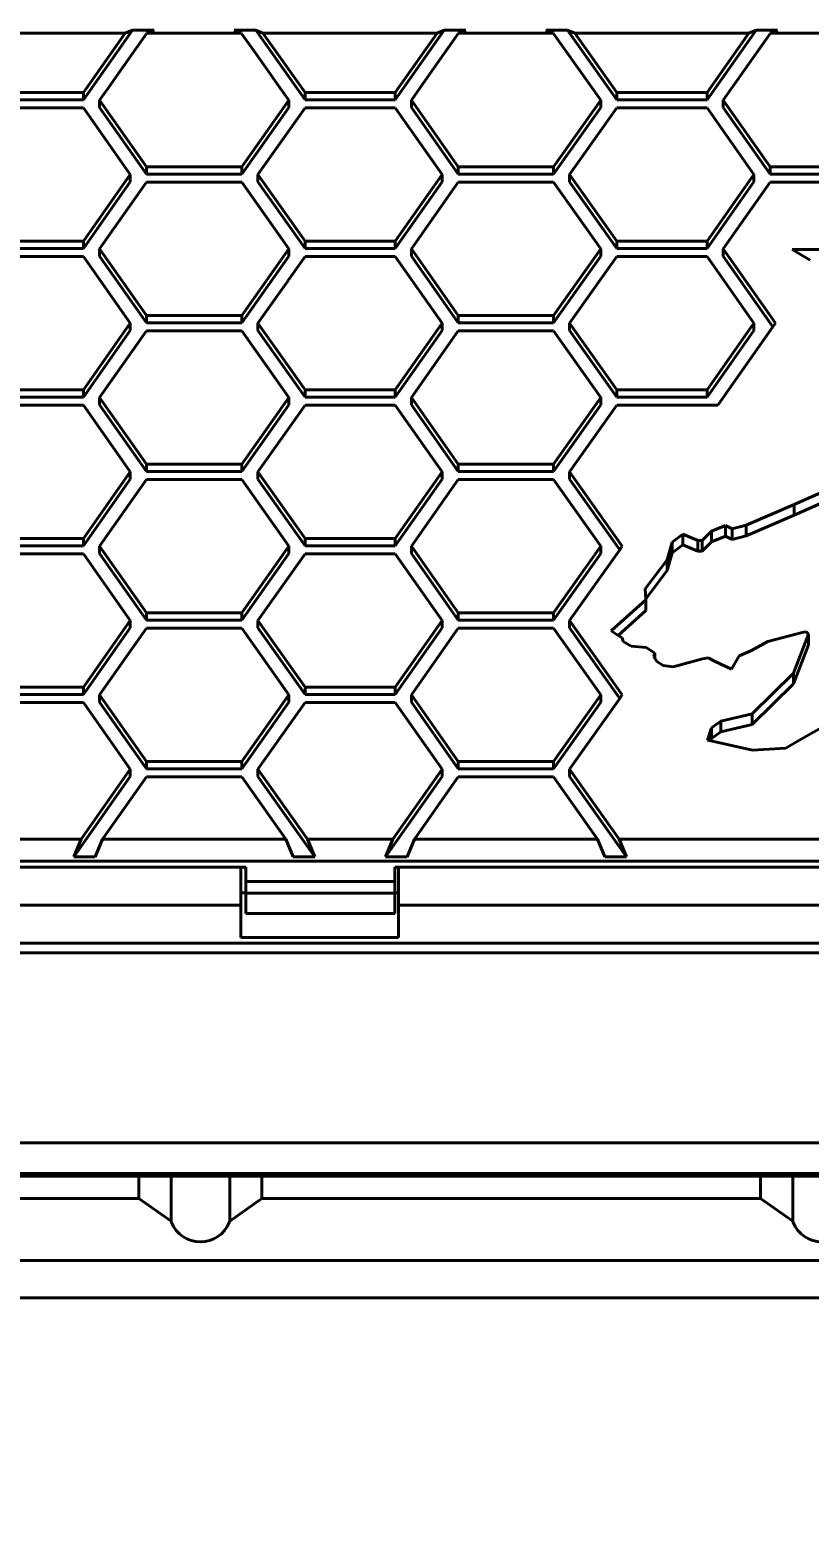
# Model space of a CAD drawing. Header units: millimetres. Extents: x 15 to 415, y 5 to 292.
# Drawn here: x 126.25 to 134.08, y 179.4 to 194.31 of the extents above; entities that cross this region are included whole.
import ezdxf

# ---------------------------------------------------------------- set-up
doc = ezdxf.new("R2010")
doc.units = ezdxf.units.MM
doc.layers.add('Annotations', color=7, linetype='Continuous')
doc.layers.add('Geometries', color=7, linetype='Continuous')
doc.styles.add('Shapr2', font='txt', dxfattribs={"height": 3.3495})
doc.dimstyles.new('ISO-25', dxfattribs={"dimtxt": 2.5, "dimasz": 2.5, "dimexe": 1.25, "dimexo": 0.625, "dimtad": 1, "dimtxsty": 'Standard', "dimcen": 2.5, "dimadec": 0, "dimazin": 0, "dimtfac": 1, "dimtmove": 0, "dimatfit": 3, "dimfxl": 1, "dimarcsym": 0})

# ---------------------------------------------------------------- blocks, each defined once
blk = doc.blocks.new('*D4')
at = {"layer": 'Annotations', "color": 0, "linetype": 'Continuous', "lineweight": 15}
for p, q in [((147.707, 194.18), (147.707, 154.112)), ((87.043, 193.934), (87.043, 154.112)), ((145.207, 155.362), (89.543, 155.362))]:
    blk.add_line(p, q, dxfattribs=at)
at = {"layer": 'Annotations', "color": 0}
for points in [[(89.543, 155.778), (89.543, 154.945), (87.043, 155.362)], [(145.207, 154.945), (145.207, 155.778), (147.707, 155.362)]]:
    blk.add_solid(points, dxfattribs=at)
at = {"layer": 'Defpoints', "color": 0}
for p in [(147.707, 194.805), (87.043, 194.559), (87.043, 155.362)]:
    blk.add_point(p, dxfattribs=at)
at = {"layer": 'Annotations', "color": 0, "lineweight": 15, "insert": (115.248, 158.056), "char_height": 3.3495, "attachment_point": 5, "style": 'Shapr2'}
blk.add_mtext('\\A1;485,31', dxfattribs=at)
blk = doc.blocks.new('*D5')
at = {"layer": 'Annotations', "color": 0, "linetype": 'Continuous', "lineweight": 15}
for p, q in [((95.581, 179.463), (95.581, 163.838)), ((140.581, 179.463), (140.581, 163.838)), ((98.081, 165.088), (138.081, 165.088))]:
    blk.add_line(p, q, dxfattribs=at)
at = {"layer": 'Annotations', "color": 0}
for points in [[(98.081, 165.505), (98.081, 164.671), (95.581, 165.088)], [(138.081, 164.671), (138.081, 165.505), (140.581, 165.088)]]:
    blk.add_solid(points, dxfattribs=at)
at = {"layer": 'Defpoints', "color": 0}
for p in [(95.581, 180.088), (140.581, 180.088), (140.581, 165.088)]:
    blk.add_point(p, dxfattribs=at)
at = {"layer": 'Annotations', "color": 0, "lineweight": 15, "insert": (118.081, 167.463), "char_height": 3.3495, "attachment_point": 5, "style": 'Shapr2'}
blk.add_mtext('\\A1;360', dxfattribs=at)

msp = doc.modelspace()

# ---------------------------------------------------------------- linework, layer by layer
at = {"layer": 'Geometries', "linetype": 'Continuous', "lineweight": 40}
for p, q in [((127.2795, 194.3059), (126.786, 193.6046)), ((127.2795, 194.3059), (127.2075, 194.2752)), ((127.2795, 194.3059), (127.4959, 194.3059)), ((127.4239, 194.2752), (127.4959, 194.3059)), ((128.3015, 194.3059), (128.5182, 194.3059)), ((128.3015, 194.3059), (128.3739, 194.2752)), ((128.5182, 194.3059), (129.0142, 193.6046)), ((128.5906, 194.2752), (128.5182, 194.3059)), ((129.921, 193.6046), (130.4145, 194.3059)), ((130.4145, 194.3059), (130.3425, 194.2752)), ((130.4145, 194.3059), (130.6309, 194.3059)), ((130.5589, 194.2752), (130.6309, 194.3059)), ((131.4365, 194.3059), (131.6532, 194.3059)), ((131.4365, 194.3059), (131.5089, 194.2752)), ((131.6532, 194.3059), (132.1492, 193.6046)), ((131.7256, 194.2752), (131.6532, 194.3059)), ((133.056, 193.6046), (133.5495, 194.3059)), ((133.5495, 194.3059), (133.4775, 194.2752)), ((133.5495, 194.3059), (133.7659, 194.3059)), ((133.6939, 194.2752), (133.7659, 194.3059)), ((127.2075, 194.2752), (125.4556, 194.2752)), ((127.2075, 194.2752), (126.786, 193.6763)), ((127.4239, 194.2752), (127.3196, 194.1271)), ((128.3739, 194.2752), (127.4239, 194.2752)), ((128.3739, 194.2752), (128.4787, 194.1271)), ((128.5906, 194.2752), (129.0142, 193.6763)), ((130.3425, 194.2752), (128.5906, 194.2752)), ((129.921, 193.6763), (130.3425, 194.2752)), ((130.4546, 194.1271), (130.5589, 194.2752)), ((131.5089, 194.2752), (130.5589, 194.2752)), ((131.5089, 194.2752), (131.9868, 193.5995)), ((131.7256, 194.2752), (132.1492, 193.6763)), ((133.4775, 194.2752), (131.7256, 194.2752)), ((133.056, 193.6763), (133.4775, 194.2752)), ((133.6939, 194.2752), (133.2184, 193.5995)), ((134.6439, 194.2752), (133.6939, 194.2752)), ((127.1587, 193.8983), (127.3196, 194.1271)), ((128.4787, 194.1271), (128.6405, 193.8983)), ((130.2937, 193.8983), (130.4546, 194.1271)), ((127.1587, 193.8983), (127.0352, 193.7229)), ((128.7646, 193.7229), (128.6405, 193.8983)), ((130.2937, 193.8983), (130.1702, 193.7229)), ((127.0352, 193.7229), (126.9484, 193.5995)), ((128.7646, 193.7229), (128.8518, 193.5995)), ((130.0834, 193.5995), (130.1702, 193.7229)), ((125.8792, 193.6763), (126.786, 193.6763)), ((125.8792, 193.6046), (126.786, 193.6046)), ((126.786, 193.6763), (126.786, 193.6046)), ((127.4203, 192.9288), (126.9484, 193.5995)), ((126.9484, 193.5995), (126.9484, 193.5278)), ((128.3775, 192.9288), (128.8518, 193.5995)), ((128.8518, 193.5995), (128.8518, 193.5278)), ((129.0142, 193.6763), (129.0142, 193.6046)), ((129.921, 193.6763), (129.0142, 193.6763)), ((129.921, 193.6046), (129.0142, 193.6046)), ((129.921, 193.6763), (129.921, 193.6046)), ((130.0834, 193.5995), (130.5553, 192.9288)), ((130.0834, 193.5995), (130.0834, 193.5278)), ((131.5125, 192.9288), (131.9868, 193.5995)), ((131.9868, 193.5995), (131.9868, 193.5278)), ((132.1492, 193.6763), (132.1492, 193.6046)), ((133.056, 193.6763), (132.1492, 193.6763)), ((133.056, 193.6046), (132.1492, 193.6046)), ((133.056, 193.6763), (133.056, 193.6046)), ((133.2184, 193.5995), (133.6903, 192.9288)), ((133.2184, 193.5995), (133.2184, 193.5278)), ((125.8792, 193.5227), (126.786, 193.5227)), ((127.2579, 192.852), (126.786, 193.5227)), ((127.4203, 192.8571), (126.9484, 193.5278)), ((128.3775, 192.8571), (128.8518, 193.5278)), ((129.0142, 193.5227), (128.5399, 192.852)), ((129.0142, 193.5227), (129.921, 193.5227)), ((130.3929, 192.852), (129.921, 193.5227)), ((130.0834, 193.5278), (130.5553, 192.8571)), ((131.5125, 192.8571), (131.9868, 193.5278)), ((131.6749, 192.852), (132.1492, 193.5227)), ((132.1492, 193.5227), (133.056, 193.5227)), ((133.056, 193.5227), (133.5279, 192.852)), ((133.2184, 193.5278), (133.6903, 192.8571)), ((126.786, 192.1813), (127.2579, 192.852)), ((127.2579, 192.852), (127.2579, 192.7803)), ((127.4203, 192.9288), (128.3775, 192.9288)), ((127.4203, 192.9288), (127.4203, 192.8571)), ((127.4203, 192.8571), (128.3775, 192.8571)), ((128.3775, 192.9288), (128.3775, 192.8571)), ((128.5399, 192.852), (128.5399, 192.7803)), ((128.5399, 192.852), (129.0142, 192.1813)), ((129.921, 192.1813), (130.3929, 192.852)), ((130.3929, 192.852), (130.3929, 192.7803)), ((130.5553, 192.9288), (130.5553, 192.8571)), ((130.5553, 192.9288), (131.5125, 192.9288)), ((130.5553, 192.8571), (131.5125, 192.8571)), ((131.5125, 192.9288), (131.5125, 192.8571)), ((131.6749, 192.852), (131.6749, 192.7803)), ((131.6749, 192.852), (132.1492, 192.1813)), ((133.056, 192.1813), (133.5279, 192.852)), ((133.5279, 192.852), (133.5279, 192.7803)), ((133.6903, 192.9288), (133.6903, 192.8571)), ((133.6903, 192.9288), (134.6475, 192.9288)), ((133.6903, 192.8571), (134.6475, 192.8571)), ((126.786, 192.1096), (127.2579, 192.7803)), ((126.9484, 192.1045), (127.4203, 192.7752)), ((127.4203, 192.7752), (128.3775, 192.7752)), ((128.3775, 192.7752), (128.8518, 192.1045)), ((128.5399, 192.7803), (129.0142, 192.1096)), ((129.921, 192.1096), (130.3929, 192.7803)), ((130.0834, 192.1045), (130.5553, 192.7752)), ((130.5553, 192.7752), (131.5125, 192.7752)), ((131.9868, 192.1045), (131.5125, 192.7752)), ((131.6749, 192.7803), (132.1492, 192.1096)), ((133.056, 192.1096), (133.5279, 192.7803)), ((133.6903, 192.7752), (133.2184, 192.1045)), ((133.6903, 192.7752), (134.7556, 192.7752)), ((125.8792, 192.1813), (126.786, 192.1813)), ((125.8792, 192.1096), (126.786, 192.1096)), ((126.786, 192.1813), (126.786, 192.1096)), ((127.4203, 191.4338), (126.9484, 192.1045)), ((126.9484, 192.1045), (126.9484, 192.0328)), ((128.3775, 191.4338), (128.8518, 192.1045)), ((128.8518, 192.1045), (128.8518, 192.0328)), ((129.0142, 192.1813), (129.0142, 192.1096)), ((129.0142, 192.1813), (129.921, 192.1813)), ((129.0142, 192.1096), (129.921, 192.1096)), ((129.921, 192.1813), (129.921, 192.1096)), ((130.0834, 192.1045), (130.5553, 191.4338)), ((130.0834, 192.1045), (130.0834, 192.0328)), ((131.9868, 192.1045), (131.5125, 191.4338)), ((131.9868, 192.1045), (131.9868, 192.0328)), ((132.1492, 192.1813), (132.1492, 192.1096)), ((133.056, 192.1813), (132.1492, 192.1813)), ((133.056, 192.1096), (132.1492, 192.1096)), ((133.056, 192.1813), (133.056, 192.1096)), ((133.7444, 191.357), (133.2184, 192.1045)), ((133.2184, 192.1045), (133.2184, 192.0328)), ((135.312, 192.1021), (133.9118, 192.0976)), ((134.093, 191.9906), (133.9118, 192.0976)), ((125.8792, 192.0277), (126.786, 192.0277)), ((127.2579, 191.357), (126.786, 192.0277)), ((127.4203, 191.3621), (126.9484, 192.0328)), ((128.3775, 191.3621), (128.8518, 192.0328)), ((129.0142, 192.0277), (128.8412, 191.783)), ((129.0142, 192.0277), (129.921, 192.0277)), ((130.3929, 191.357), (129.921, 192.0277)), ((130.0834, 192.0328), (130.5553, 191.3621)), ((131.9868, 192.0328), (131.5125, 191.3621)), ((131.6749, 191.357), (132.1492, 192.0277)), ((132.1492, 192.0277), (133.056, 192.0277)), ((133.056, 192.0277), (133.5279, 191.357)), ((133.7191, 191.3212), (133.2184, 192.0328)), ((128.7701, 191.6825), (128.8401, 191.7815)), ((128.8412, 191.783), (128.8401, 191.7815)), ((128.5399, 191.357), (128.7701, 191.6825)), ((127.2579, 191.357), (126.786, 190.6863)), ((127.2579, 191.357), (127.2579, 191.2853)), ((127.4203, 191.4338), (127.4203, 191.3621)), ((128.3775, 191.4338), (127.4203, 191.4338)), ((128.3775, 191.3621), (127.4203, 191.3621)), ((128.3775, 191.4338), (128.3775, 191.3621)), ((129.0142, 190.6863), (128.5399, 191.357)), ((128.5399, 191.357), (128.5399, 191.2853)), ((129.921, 190.6863), (130.3929, 191.357)), ((130.3929, 191.357), (130.3929, 191.2853)), ((130.5553, 191.4338), (130.5553, 191.3621)), ((130.5553, 191.4338), (131.5125, 191.4338)), ((130.5553, 191.3621), (131.5125, 191.3621)), ((131.5125, 191.4338), (131.5125, 191.3621)), ((131.6749, 191.357), (131.6749, 191.2853)), ((132.1492, 190.6863), (131.6749, 191.357)), ((133.5279, 191.357), (133.056, 190.6863)), ((133.1644, 190.5328), (133.7191, 191.3212)), ((133.5279, 191.357), (133.5279, 191.2853)), ((133.7191, 191.3212), (133.7444, 191.357)), ((127.2579, 191.2853), (126.786, 190.6147)), ((126.9484, 190.6096), (127.4203, 191.2802)), ((127.4203, 191.2802), (128.3775, 191.2802)), ((128.8518, 190.6096), (128.3775, 191.2802)), ((129.0142, 190.6147), (128.5399, 191.2853)), ((129.921, 190.6147), (130.3929, 191.2853)), ((130.0834, 190.6096), (130.5553, 191.2802)), ((130.5553, 191.2802), (131.5125, 191.2802)), ((131.5125, 191.2802), (131.9868, 190.6096)), ((132.1492, 190.6147), (131.6749, 191.2853)), ((133.5279, 191.2853), (133.056, 190.6147)), ((126.786, 190.6863), (125.8792, 190.6863)), ((126.786, 190.6147), (125.8792, 190.6147)), ((126.786, 190.6863), (126.786, 190.6147)), ((126.9484, 190.6096), (127.4203, 189.9389)), ((126.9484, 190.6096), (126.9484, 190.5379)), ((128.8518, 190.6096), (128.3775, 189.9389)), ((128.8518, 190.6096), (128.8518, 190.5379)), ((129.921, 190.6863), (129.0142, 190.6863)), ((129.0142, 190.6863), (129.0142, 190.6147)), ((129.3684, 190.6147), (129.0142, 190.6147)), ((129.921, 190.6147), (129.3684, 190.6147)), ((129.921, 190.6863), (129.921, 190.6147)), ((130.0834, 190.6096), (130.0834, 190.5379)), ((130.0834, 190.6096), (130.5553, 189.9389)), ((131.5125, 189.9389), (131.9868, 190.6096)), ((131.9868, 190.6096), (131.9868, 190.5379)), ((132.1492, 190.6863), (132.1492, 190.6147)), ((133.056, 190.6863), (132.1492, 190.6863)), ((133.056, 190.6147), (132.1492, 190.6147)), ((133.056, 190.6863), (133.056, 190.6147)), ((126.786, 190.5328), (125.8792, 190.5328)), ((127.1249, 190.0512), (126.786, 190.5328)), ((126.9484, 190.5379), (127.4203, 189.8672)), ((128.8518, 190.5379), (128.3775, 189.8672)), ((129.0142, 190.5328), (128.5399, 189.8621)), ((129.921, 190.5328), (129.0142, 190.5328)), ((129.921, 190.5328), (130.3929, 189.8621)), ((130.0834, 190.5379), (130.5553, 189.8672)), ((131.5125, 189.8672), (131.9868, 190.5379)), ((132.1492, 190.5328), (131.6749, 189.8621)), ((133.1644, 190.5328), (132.1492, 190.5328)), ((127.1249, 190.0512), (127.1249, 190.0511)), ((127.2579, 189.8621), (127.1249, 190.0511)), ((127.2579, 189.8621), (126.786, 189.1914)), ((127.2579, 189.8621), (127.2579, 189.7904)), ((127.4203, 189.9389), (128.3775, 189.9389)), ((127.4203, 189.9389), (127.4203, 189.8672)), ((127.4203, 189.8672), (128.3775, 189.8672)), ((128.3775, 189.9389), (128.3775, 189.8672)), ((128.5399, 189.8621), (129.0142, 189.1914)), ((128.5399, 189.8621), (128.5399, 189.7904)), ((130.3929, 189.8621), (129.921, 189.1914)), ((130.3929, 189.8621), (130.3929, 189.7904)), ((130.5553, 189.9389), (130.5553, 189.8672)), ((130.5553, 189.9389), (131.5125, 189.9389)), ((130.5553, 189.8672), (131.5125, 189.8672)), ((131.5125, 189.9389), (131.5125, 189.8672)), ((131.6749, 189.8621), (132.2035, 189.1146)), ((131.6749, 189.8621), (131.6749, 189.7904)), ((127.2579, 189.7904), (126.786, 189.1197)), ((127.4203, 189.7853), (126.9484, 189.1146)), ((128.3775, 189.7853), (127.4203, 189.7853)), ((128.3775, 189.7853), (128.8518, 189.1146)), ((128.5399, 189.7904), (129.0142, 189.1197)), ((130.3929, 189.7904), (129.921, 189.1197)), ((130.0834, 189.1146), (130.5553, 189.7853)), ((130.5553, 189.7853), (131.5125, 189.7853)), ((131.9868, 189.1146), (131.5125, 189.7853)), ((131.6749, 189.7904), (132.1782, 189.0788)), ((133.9313, 189.5358), (134.4307, 189.7573)), ((133.449, 189.327), (133.9313, 189.5358)), ((133.9313, 189.4283), (134.4307, 189.6498)), ((133.9313, 189.4283), (133.9313, 189.5358)), ((133.449, 189.2194), (133.9313, 189.4283)), ((132.7049, 189.1571), (132.8114, 189.2364)), ((132.8114, 189.2364), (132.9625, 189.1729)), ((132.8114, 189.1289), (132.8114, 189.2364)), ((133.0073, 189.172), (133.1018, 189.2659)), ((133.1018, 189.2659), (133.2434, 189.3242)), ((133.1018, 189.1584), (133.1018, 189.2659)), ((133.2434, 189.3242), (133.3083, 189.2902)), ((133.2434, 189.2167), (133.2434, 189.3242)), ((133.3083, 189.2902), (133.449, 189.327)), ((133.3083, 189.1827), (133.3083, 189.2902)), ((133.449, 189.2194), (133.449, 189.327)), ((125.8792, 189.1914), (126.786, 189.1914)), ((125.8792, 189.1197), (126.786, 189.1197)), ((126.786, 189.1914), (126.786, 189.1197)), ((126.9484, 189.1146), (126.9484, 189.0429)), ((126.9484, 189.1146), (127.4203, 188.4439)), ((128.3775, 188.4439), (128.8518, 189.1146)), ((128.8518, 189.1146), (128.8518, 189.0429)), ((129.0142, 189.1914), (129.0142, 189.1197)), ((129.0142, 189.1914), (129.921, 189.1914)), ((129.0142, 189.1197), (129.921, 189.1197)), ((129.921, 189.1914), (129.921, 189.1197)), ((130.0834, 189.1146), (130.5553, 188.4439)), ((130.0834, 189.1146), (130.0834, 189.0429)), ((131.9868, 189.1146), (131.5125, 188.4439)), ((131.6749, 188.3671), (132.1782, 189.0788)), ((131.9868, 189.1146), (131.9868, 189.0429)), ((132.1782, 189.0788), (132.2035, 189.1146)), ((132.6557, 188.9768), (132.7049, 189.1571)), ((132.7049, 189.0496), (132.7049, 189.1571)), ((132.7049, 189.0496), (132.8114, 189.1289)), ((132.8114, 189.1289), (132.9625, 189.0654)), ((132.9625, 189.1729), (133.0073, 189.172)), ((132.9625, 189.0654), (132.9625, 189.1729)), ((133.0073, 189.0644), (133.0073, 189.172)), ((133.0073, 189.0644), (133.1018, 189.1584)), ((133.1018, 189.1584), (133.2434, 189.2167)), ((133.2434, 189.2167), (133.3083, 189.1827)), ((133.3083, 189.1827), (133.449, 189.2194)), ((125.8792, 189.0378), (126.786, 189.0378)), ((126.786, 189.0378), (127.2579, 188.3671)), ((126.9484, 189.0429), (127.4203, 188.3722)), ((128.3775, 188.3722), (128.8518, 189.0429)), ((128.5399, 188.3671), (129.0142, 189.0378)), ((129.0142, 189.0378), (129.921, 189.0378)), ((129.921, 189.0378), (130.3929, 188.3671)), ((130.0834, 189.0429), (130.5553, 188.3722)), ((131.9868, 189.0429), (131.5125, 188.3722)), ((132.4344, 188.6866), (132.6557, 188.9768)), ((132.6557, 188.8692), (132.7049, 189.0496)), ((132.6557, 188.8692), (132.6557, 188.9768)), ((132.9625, 189.0654), (133.0073, 189.0644)), ((132.4394, 188.5856), (132.6557, 188.8692)), ((132.4344, 188.6866), (132.4394, 188.5856)), ((132.092, 188.2636), (132.44, 188.5743)), ((132.4394, 188.5856), (132.44, 188.5743)), ((132.44, 188.4667), (132.44, 188.5743)), ((127.2579, 188.3671), (126.786, 187.6964)), ((127.2579, 188.3671), (127.2579, 188.2954)), ((127.4203, 188.4439), (127.4203, 188.3722)), ((127.4203, 188.4439), (128.3775, 188.4439)), ((127.4203, 188.3722), (128.3775, 188.3722)), ((128.3775, 188.4439), (128.3775, 188.3722)), ((128.5399, 188.3671), (128.5399, 188.2954)), ((129.0142, 187.6964), (128.5399, 188.3671)), ((130.3929, 188.3671), (129.921, 187.6964)), ((130.3929, 188.3671), (130.3929, 188.2954)), ((130.5553, 188.4439), (130.5553, 188.3722)), ((130.5553, 188.4439), (131.5125, 188.4439)), ((130.5553, 188.3722), (131.5125, 188.3722)), ((131.5125, 188.4439), (131.5125, 188.3722)), ((131.6749, 188.3671), (132.2035, 187.6196)), ((131.6749, 188.3671), (131.6749, 188.2954)), ((132.1619, 188.2185), (132.44, 188.4667)), ((127.2579, 188.2954), (126.786, 187.6247)), ((127.4203, 188.2903), (126.9484, 187.6196)), ((127.4203, 188.2903), (128.3775, 188.2903)), ((128.3775, 188.2903), (128.8518, 187.6196)), ((129.0142, 187.6247), (128.5399, 188.2954)), ((130.3929, 188.2954), (129.921, 187.6247)), ((130.0834, 187.6196), (130.5553, 188.2903)), ((130.5553, 188.2903), (131.5125, 188.2903)), ((131.5125, 188.2903), (131.9868, 187.6196)), ((131.6749, 188.2954), (132.1782, 187.5838)), ((132.1619, 188.2185), (132.092, 188.2636)), ((132.2016, 188.1929), (132.1619, 188.2185)), ((132.2126, 188.1573), (132.2016, 188.1929)), ((134.0257, 188.2497), (133.6666, 188.1574)), ((133.9261, 187.8386), (134.0765, 188.2294)), ((134.0527, 188.2527), (134.0257, 188.2497)), ((134.0527, 188.2527), (134.0765, 188.2294)), ((134.0765, 188.1219), (134.0765, 188.2294)), ((132.2939, 188.1112), (132.2126, 188.1573)), ((132.4435, 188.0951), (132.2939, 188.1112)), ((132.5323, 188.0409), (132.4435, 188.0951)), ((132.5207, 188.0106), (132.5323, 188.0409)), ((132.5323, 187.9891), (132.5323, 188.0409)), ((133.4966, 188.0614), (133.3782, 188.0118)), ((133.6666, 188.1574), (133.4966, 188.0614)), ((133.9261, 187.731), (134.0765, 188.1219)), ((132.5323, 187.9891), (132.5207, 188.0106)), ((132.551, 187.9547), (132.5323, 187.9891)), ((132.6159, 187.915), (132.551, 187.9547)), ((132.716, 187.9024), (132.6159, 187.915)), ((133.0109, 187.9837), (132.716, 187.9024)), ((133.069, 187.9926), (133.0109, 187.9837)), ((133.1392, 187.9548), (133.069, 187.9926)), ((133.3011, 187.8768), (133.1392, 187.9548)), ((133.3782, 188.0118), (133.3011, 187.8768)), ((133.5101, 187.4281), (133.9261, 187.8386)), ((133.9261, 187.731), (133.9261, 187.8386)), ((125.8792, 187.6964), (126.786, 187.6964)), ((125.8792, 187.6247), (126.786, 187.6247)), ((126.786, 187.6964), (126.786, 187.6247)), ((126.9484, 187.6196), (126.9484, 187.548)), ((127.4203, 186.949), (126.9484, 187.6196)), ((128.3775, 186.949), (128.8518, 187.6196)), ((128.8518, 187.6196), (128.8518, 187.548)), ((129.0142, 187.6964), (129.0142, 187.6247)), ((129.0142, 187.6964), (129.921, 187.6964)), ((129.0142, 187.6247), (129.921, 187.6247)), ((129.921, 187.6964), (129.921, 187.6247)), ((130.0834, 187.6196), (130.5553, 186.949)), ((130.0834, 187.6196), (130.0834, 187.548)), ((131.5125, 186.949), (131.9868, 187.6196)), ((131.6749, 186.8722), (132.1782, 187.5838)), ((131.9868, 187.6196), (131.9868, 187.548)), ((132.1782, 187.5838), (132.2035, 187.6196)), ((133.5101, 187.3205), (133.9261, 187.731)), ((134.8537, 187.6591), (133.9564, 187.1483)), ((125.8792, 187.5429), (126.786, 187.5429)), ((127.2579, 186.8722), (126.786, 187.5429)), ((127.4203, 186.8773), (126.9484, 187.548)), ((128.3775, 186.8773), (128.8518, 187.548)), ((128.5399, 186.8722), (129.0142, 187.5429)), ((129.921, 187.5429), (129.0142, 187.5429)), ((129.921, 187.5429), (130.3929, 186.8722)), ((130.0834, 187.548), (130.5553, 186.8773)), ((131.5125, 186.8773), (131.9868, 187.548)), ((133.1022, 187.2897), (133.0612, 187.1645)), ((133.1022, 187.2897), (133.1965, 187.3562)), ((133.1022, 187.1822), (133.1022, 187.2897)), ((133.1965, 187.3562), (133.5101, 187.4281)), ((133.1965, 187.2486), (133.1965, 187.3562)), ((133.1965, 187.2486), (133.5101, 187.3205)), ((133.5101, 187.3205), (133.5101, 187.4281)), ((133.094, 187.1572), (133.0612, 187.1645)), ((133.1022, 187.1822), (133.094, 187.1572)), ((133.5146, 187.0641), (133.094, 187.1572)), ((133.1022, 187.1822), (133.1965, 187.2486)), ((133.9564, 187.1483), (133.8479, 187.0826)), ((133.8479, 187.0826), (133.5146, 187.0641)), ((126.7627, 186.1683), (127.2579, 186.8722)), ((127.2579, 186.8722), (127.2579, 186.8005)), ((127.4203, 186.949), (127.4203, 186.8773)), ((127.4203, 186.949), (128.3775, 186.949)), ((127.4203, 186.8773), (128.3775, 186.8773)), ((128.3775, 186.949), (128.3775, 186.8773)), ((128.5399, 186.8722), (129.0377, 186.1683)), ((128.5399, 186.8722), (128.5399, 186.8005)), ((130.3929, 186.8722), (129.8977, 186.1683)), ((130.3929, 186.8722), (130.3929, 186.8005)), ((130.5553, 186.949), (130.5553, 186.8773)), ((130.5553, 186.949), (131.5125, 186.949)), ((130.5553, 186.8773), (131.5125, 186.8773)), ((131.5125, 186.949), (131.5125, 186.8773)), ((131.6749, 186.8722), (131.6749, 186.8005)), ((132.1727, 186.1683), (131.6749, 186.8722)), ((126.6891, 185.992), (127.2579, 186.8005)), ((127.4203, 186.7954), (126.9791, 186.1683)), ((128.3775, 186.7954), (127.4203, 186.7954)), ((128.821, 186.1683), (128.3775, 186.7954)), ((128.5399, 186.8005), (129.1117, 185.992)), ((130.3929, 186.8005), (129.8241, 185.992)), ((130.5553, 186.7954), (130.1141, 186.1683)), ((130.5553, 186.7954), (131.5125, 186.7954)), ((131.5125, 186.7954), (131.956, 186.1683)), ((132.2467, 185.992), (131.6749, 186.8005)), ((125.9027, 186.1683), (126.7627, 186.1683)), ((126.7627, 186.1683), (126.6891, 185.992)), ((126.9055, 185.992), (126.9791, 186.1683)), ((126.9791, 186.1683), (128.821, 186.1683)), ((128.821, 186.1683), (128.895, 185.992)), ((129.1117, 185.992), (129.0377, 186.1683)), ((129.0377, 186.1683), (129.8977, 186.1683)), ((129.8977, 186.1683), (129.8241, 185.992)), ((130.0405, 185.992), (130.1141, 186.1683)), ((130.1141, 186.1683), (131.956, 186.1683)), ((131.956, 186.1683), (132.03, 185.992)), ((132.2467, 185.992), (132.1727, 186.1683)), ((132.1727, 186.1683), (139.3027, 186.1683)), ((140.7751, 185.9489), (113.8925, 185.9489)), ((126.6891, 185.992), (126.9055, 185.992)), ((128.895, 185.992), (129.1117, 185.992)), ((129.8241, 185.992), (130.0405, 185.992)), ((132.03, 185.992), (132.2467, 185.992)), ((126.0424, 185.8859), (128.3674, 185.8859)), ((128.3674, 185.8859), (128.3674, 185.6278)), ((128.3674, 185.8859), (128.4184, 185.8859)), ((128.4184, 185.7435), (128.4184, 185.8859)), ((129.9549, 185.8859), (129.9184, 185.8859)), ((129.9184, 185.7435), (129.9184, 185.8859)), ((137.4549, 185.8859), (129.9549, 185.8859)), ((129.9549, 185.6278), (129.9549, 185.8859)), ((129.9184, 185.7435), (128.4184, 185.7435)), ((128.4184, 185.6278), (128.4184, 185.7435)), ((129.9184, 185.6278), (129.9184, 185.7435)), ((126.0424, 185.5036), (128.3674, 185.5036)), ((128.3674, 185.6278), (128.4184, 185.6278)), ((128.3674, 185.6278), (128.3674, 185.5036)), ((128.3674, 185.1808), (128.3674, 185.5036)), ((128.4184, 185.6267), (128.4184, 185.6278)), ((129.9184, 185.6267), (128.4184, 185.6267)), ((128.4184, 185.6267), (128.4184, 185.4212)), ((129.9184, 185.6278), (129.9549, 185.6278)), ((129.9184, 185.6267), (129.9184, 185.6278)), ((129.9184, 185.6267), (129.9184, 185.4212)), ((129.9549, 185.5036), (129.9549, 185.6278)), ((129.9549, 185.5036), (137.4549, 185.5036)), ((129.9549, 185.5036), (129.9549, 185.1808)), ((128.4184, 185.4212), (129.9184, 185.4212)), ((113.7549, 185.1214), (140.6992, 185.1214)), ((128.3674, 185.1808), (129.9549, 185.1808)), ((140.8251, 185.0268), (113.7549, 185.0268)), ((137.8967, 183.1135), (113.7563, 183.1135)), ((137.8377, 182.8053), (118.0877, 182.8053)), ((122.3305, 182.7803), (127.345, 182.7803)), ((127.345, 182.7803), (127.345, 182.5553)), ((127.668, 182.7803), (127.345, 182.7803)), ((127.668, 182.3266), (127.668, 182.7803)), ((128.2575, 182.7803), (127.668, 182.7803)), ((128.2575, 182.7803), (128.2575, 182.3266)), ((128.5805, 182.7803), (128.2575, 182.7803)), ((128.5805, 182.5553), (128.5805, 182.7803)), ((133.595, 182.7803), (128.5805, 182.7803)), ((133.595, 182.7803), (133.595, 182.5553)), ((133.918, 182.7803), (133.595, 182.7803)), ((133.918, 182.3266), (133.918, 182.7803)), ((134.5075, 182.7803), (133.918, 182.7803)), ((127.345, 182.5553), (122.3305, 182.5553)), ((127.668, 182.3266), (127.345, 182.5553)), ((128.5805, 182.5553), (128.2575, 182.3266)), ((133.595, 182.5553), (128.5805, 182.5553)), ((133.918, 182.3266), (133.595, 182.5553)), ((127.6725, 182.3144), (127.668, 182.3266)), ((128.2575, 182.3266), (128.2529, 182.3144)), ((133.9225, 182.3144), (133.918, 182.3266)), ((118.0877, 181.9303), (137.8377, 181.9303)), ((98.0815, 181.5553), (138.0815, 181.5553))]:
    msp.add_line(p, q, dxfattribs=at)
for centre in [(127.9627, 182.4303), (134.2127, 182.4303)]:
    msp.add_arc(centre, 0.3125, 201.76901, 338.23103, dxfattribs=at)

# ---------------------------------------------------------------- dimensions: what is measured, and where the dimension line sits
at = {"layer": 'Annotations', "linetype": 'Continuous', "lineweight": 15}
for base, p1, p2, picture, middle in [((87.0433, 155.3618), (147.7071, 194.8053), (87.0433, 194.5587), '*D4', (115.2484, 155.3618)), ((140.5815, 165.0881), (95.5815, 180.0881), (140.5815, 180.0881), '*D5', (118.0815, 165.0881))]:
    dim = msp.add_linear_dim(base=base, p1=p1, p2=p2, dimstyle='ISO-25', override={"dimscale": 1, "dimgap": 0.7, "dimdec": 2, "dimlfac": 8, "dimrnd": 0.01, "dimzin": 8, "dimdsep": 44, "dimtxsty": 'Shapr2', "dimse1": 0, "dimse2": 0, "dimadec": 2, "dimtol": 0, "dimlim": 0, "dimtp": 0, "dimtm": 0, "dimtfac": 0.6, "dimtdec": 8, "dimfrac": 2, "dimtolj": 1, "dimlwd": 15, "dimlwe": 15}, dxfattribs=at)
    dim.commit()
    dim.dimension.update_dxf_attribs({"geometry": picture, "text_midpoint": middle, "dimtype": 160})

doc.saveas('drawing.dxf')
